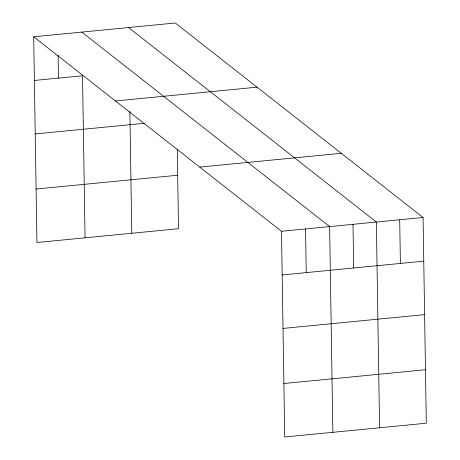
<?xml version="1.0" encoding="UTF-8"?>
<svg xmlns="http://www.w3.org/2000/svg" width="460" height="460" viewBox="0 0 460 460"><rect width="100%" height="100%" fill="white"/><g stroke="black" fill="none" stroke-linecap="round" stroke-linejoin="round"><path stroke-width="0.69" d="M33.695 36.788L175.277 23L423.073 217.494L426.305 423.211L284.723 437L281.491 231.282L33.695 36.788L36.926 242.506L178.509 228.718L177.255 149.103M34.379 80.454L82.518 75.768L85.065 237.82M115.471 100.97L257.048 87.181M35.224 133.935L144.239 123.314M199.72 167.101L341.297 153.312M36.087 189.031L177.669 175.243M281.491 231.282L423.073 217.494M282.181 274.948L423.758 261.159M283.021 328.423L424.597 314.634M283.883 383.525L425.466 369.731M128.553 27.548L376.349 222.042L379.58 427.76M81.834 32.102L329.63 226.59L332.862 432.314M399.711 219.765L400.395 263.43M352.992 224.319L353.677 267.984M305.561 228.936L306.245 272.602M129.869 111.326L131.784 233.272M58.092 55.206L58.449 78.114"/></g></svg>
